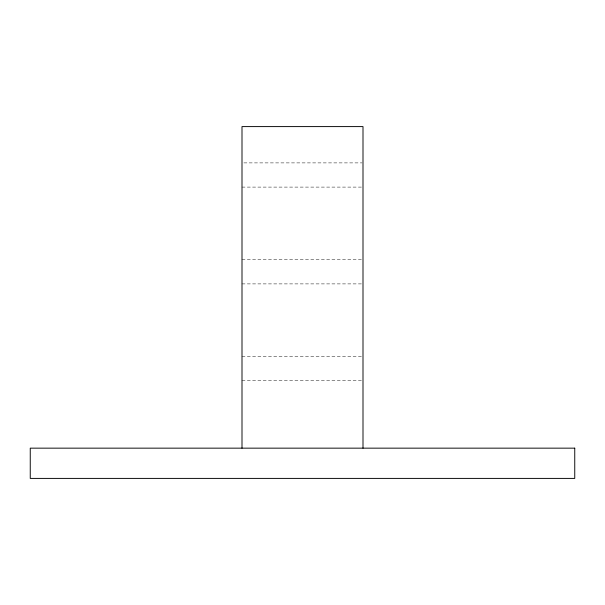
<?xml version="1.0" encoding="UTF-8"?>
<svg xmlns="http://www.w3.org/2000/svg" width="605" height="605" viewBox="0 0 605 605"><rect width="100%" height="100%" fill="white"/><g stroke="black" fill="none" stroke-linecap="round" stroke-linejoin="round"><path stroke-width="0.45" stroke-dasharray="3.02 2.27" d="M243.891 162.896L362.055 162.896M242 187.096L362.055 187.096M242 259.696L362.055 259.696M242 283.896L362.055 283.896M242 356.496L362.055 356.496M242 380.696L362.055 380.696"/><path stroke-width="0.91" d="M363 448.154L363 126.596L242 126.596L242 448.154M574.75 448.154L30.25 448.154L30.25 478.404L574.75 478.404L574.75 448.154"/></g></svg>
